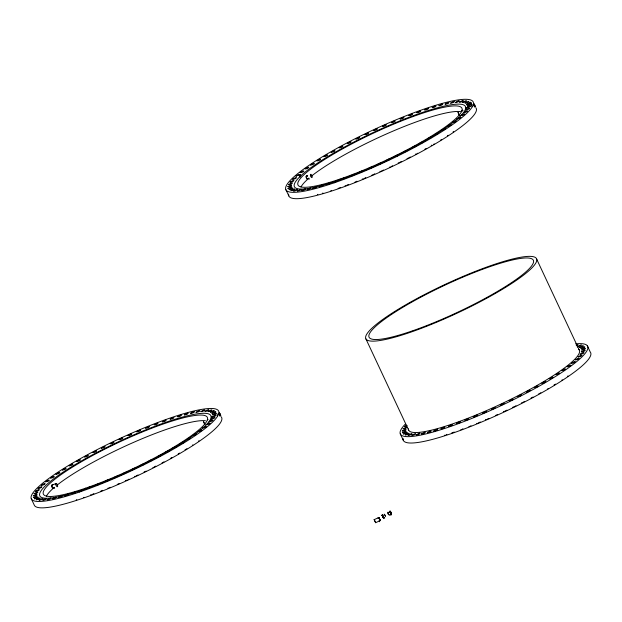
<?xml version="1.0" encoding="UTF-8"?>
<svg xmlns="http://www.w3.org/2000/svg" width="622" height="622" viewBox="0 0 622 622"><rect width="100%" height="100%" fill="white"/><g stroke="black" fill="none" stroke-linecap="round" stroke-linejoin="round"><path stroke-width="0.93" d="M53.313 487.967L52.777 488.247L52.077 487.578L51.743 485.152L56.229 483.496M307.874 178.809L307.105 178.957L306.273 177.635L306.304 175.987L307.703 175.762L306.755 175.894M51.603 486.381L52.279 486.132L52.256 485.37L51.548 485.627M306.164 177.216L306.84 176.975L306.817 176.213L306.11 176.461M470.73 102.335L466.554 104.325L470.73 102.335L472.067 106.782M385.282 516.719C386.659 517.092 382.211 511.626 385.22 515.482M300.068 174.401L297.798 174.938L295.901 176.259L300.068 174.401L300.846 176.065M217.21 413.949L217.342 414.61M346.127 177.612C343.227 176.959 339.363 181.593 346.127 177.612A94.451 15.589 -25.1 0 0 352.332 175.357M91.566 486.769C88.666 486.116 84.802 490.75 91.566 486.769A94.451 15.589 -25.1 0 0 96.869 484.857M577.162 346.765L581.329 344.946L577.465 346.944M410.31 156.977L409.564 157.475M155.749 466.142L155.002 466.632M448.205 135.246L447.443 135.751M401.517 161.425L399.627 162.466M515.972 405.754L515.148 406.267M441.503 139.53L440.664 140.051M186.942 448.687L186.102 449.208M374.755 173.795L373.908 174.315M163.983 461.858L162.039 462.9M533 397.03L532.137 397.551M392.14 166.043L392.544 165.786M137.579 475.2L137.975 474.944M506.992 410.108L506.106 410.637M433.798 144.195L434.21 143.939M179.649 453.096L178.203 453.897M365.371 177.876L365.783 177.612M479.819 422.206L480.238 421.941M524.012 401.804L524.439 401.54M561.891 380.081L562.327 379.817M383.028 170.272L383.463 170.008M128.466 479.43L128.902 479.165M425.953 148.697L426.404 148.433M171.392 457.854L171.843 457.59M540.409 393.026L540.852 392.754M356.981 181.181L356.017 181.717M102.42 490.338L101.456 490.875M555.112 384.38L555.578 384.108M576.866 345.708L578.087 344.697L576.229 345.187M488.356 418.645L488.83 418.381M347.955 184.726L348.437 184.454M93.393 493.884L93.875 493.619M462.41 429.056L462.885 428.783M453.096 131.887L453.578 131.615M198.535 441.045L199.017 440.773M567.544 376.209L568.026 375.945M547.757 388.797L548.246 388.525M339.721 187.681L340.226 187.409M192.377 445.181L192.882 444.909M497.476 414.594L495.369 415.55M470.465 426.047L470.986 425.775M146.139 471.103L145.066 471.632M446.363 434.615L446.891 434.343M119.346 483.481L118.266 484.002M417.152 153.494L417.681 153.23M391.114 166.579L391.65 166.315M136.552 475.737L137.089 475.472M364.337 178.413L364.873 178.149M109.775 487.57L110.312 487.306M408.522 158.011L409.058 157.747M153.961 467.169L154.497 466.904M406.586 425.207L404.549 426.568L407.254 425.728M522.97 402.341L523.514 402.076M453.632 432.274L454.177 432.01M466.663 109.355L466.578 107.637C465.116 108.453 466.43 106.79 466.586 107.886M473.132 104.201C475.13 102.661 476.429 110.763 473.91 103.835M474.088 104.053L473.319 104.426L473.645 105.064M473.326 104.675L474.073 104.317M466.298 108.562L466.725 107.925M473.466 104.714L474.221 104.348M462.651 110.172C461.485 110.242 461.952 111.509 462.815 110.662M461.959 110.739L462.838 110.397M474.034 106.183L474.78 105.833M474.547 107.046L475.317 106.673M211.915 418.116L212.016 416.794C210.555 417.619 211.869 415.947 212.024 417.043M220.196 414.656C221.673 418.482 219.644 410.808 218.649 413.552M219.527 413.218L218.757 413.583L219.084 414.221L219.823 413.863L219.379 412.884M211.737 417.72L212.164 417.082M218.905 413.871L219.659 413.506M208.09 419.329L207.398 419.897M219.652 415.698L220.406 415.333L220.794 415.908M219.791 415.729L220.538 415.379M219.799 415.978L220.577 415.613M382.203 515.545C381.597 514.402 383.758 515.086 382.203 515.545L383.494 517.994L384.295 517.613L384.668 518.406M390.919 515.42L390.546 514.627C393.353 514.651 389.473 509.115 389.551 512.046M382.095 515.265L382.693 514.977M389.434 511.766L390.126 511.206M382.219 515.288L382.802 515.008L383.129 515.646L382.522 515.933L383.494 517.994L382.071 514.954L382.522 515.933M390.313 511.424L389.535 511.797L389.862 512.427L390.608 512.077L390.165 511.097M382.351 515.576L382.95 515.296M389.691 512.085L390.445 511.719M374.187 519.665L378.907 517.434L380.33 520.474L375.649 522.705L374.187 519.665L375.649 522.705M378.106 517.908L379.055 517.768L380.33 520.474L378.868 517.434M379.039 518.025L378.176 518.103M378.285 518.134L379.195 518.064M379.358 518.414L378.433 518.421M382.911 517.061L383.517 516.773M383.098 517.403L383.844 517.403M383.23 517.442L383.836 517.154L383.447 517.901M390.608 512.077L391.316 513.585C389.356 514.526 392.692 514.503 391.005 513.204M383.269 517.683L383.953 517.434M390.585 514.192L391.541 514.044M380.065 519.93C378.899 520.039 379.451 521.267 380.283 520.389M380.19 520.202L379.179 520.249M424.896 149.226L425.44 148.969M170.335 458.383L170.879 458.126M539.896 393.298L538.808 393.78M514.083 406.796L514.627 406.539M185.029 449.729L185.574 449.481M554.039 384.901L554.591 384.645M372.827 174.836L373.379 174.588M487.283 419.166L487.835 418.917M531.056 398.072L531.608 397.823M346.874 185.239L347.426 184.998M92.313 494.404L92.865 494.156M505.569 410.909L504.496 411.36M478.24 422.983L478.784 422.742M381.426 171.034L381.97 170.801M127.409 479.959L126.359 480.378M317.337 194.569L317.881 194.336M354.929 182.199L355.473 181.974M100.367 491.364L100.912 491.139M469.921 426.303L468.879 426.708M330.826 190.76L331.363 190.542M76.265 499.925L76.801 499.699M460.801 429.779L461.33 429.569M407.97 158.245L407.013 158.579M152.895 467.604L153.409 467.41M338.119 188.373L338.632 188.178M83.558 497.53L84.071 497.343M453.088 432.508L451.79 432.904M306.11 176.819L306.802 176.562M306.871 178.732L308.046 178.825L307.338 179.082M307.976 178.514L308.683 178.257M307.105 178.957L307.804 178.708M51.945 485.043L52.893 484.802M51.548 485.976L52.24 485.728M52.31 487.889L53.484 487.99L52.777 488.247M52.543 488.114L53.243 487.866M399.091 162.692L398.189 162.98M144.04 472.028L144.529 471.849M513.539 407.021L512.637 407.309M445.282 435.089L444.388 435.369M371.816 175.225L372.298 175.054M117.255 484.382L117.737 484.219M415.597 154.116L416.071 153.953M389.574 167.186L390.041 167.03M135.479 476.188L134.64 476.429M431.24 145.323L431.699 145.175M363.271 178.848L362.214 179.082M108.71 488.013L107.894 488.231M521.461 402.908L521.912 402.768M486.264 419.547L485.424 419.656M471.849 104.721L470.597 102.288M91.31 494.77L90.524 494.848M504.03 411.507L503.4 411.616M323.075 193.108L322.46 193.209M477.268 423.325L476.67 423.411M380.485 171.353L379.879 171.33M125.924 480.511L125.317 480.487M345.49 185.706L345.086 185.69M459.331 115.218L457.963 112.294L459.401 115.241M220.406 415.333L219.348 412.992M390.803 512.816L390.188 511.408M587.277 345.661L590.255 352.029A103.423 17.066 -25.1 0 1 501.091 413.42A103.423 17.066 -25.1 0 1 403.095 438.448M470.574 102.622L471.577 104.745M470.325 102.311L471.655 105.141M467.814 104.092L468.56 105.686M467.34 104.247L468.164 106.004M466.959 104.348L467.954 106.471M536.739 259.257A94.272 15.558 -25.1 0 1 411.663 331.853A94.272 15.558 -25.1 0 1 405.179 305.153A94.272 15.558 -25.1 0 1 536.739 259.257L579.541 350.637M308.823 178.467L309.196 179.26M365.946 338.967L408.755 430.354M285.84 189.547L288.818 195.914M400.288 433.876L403.274 440.244M379.296 520.964L379.669 521.765M54.262 487.625L54.635 488.425M31.279 498.704L34.257 505.072A103.423 17.066 -25.1 0 0 136.754 476.071A103.423 17.066 -25.1 0 0 221.245 416.864M299.213 175.062L300.201 177.184M219.823 413.863L220.009 414.252M466.135 108.205L465.816 107.692M211.573 417.37L211.255 416.849M217.381 415.512L217.506 415.939M575.638 343.865A103.423 17.066 -25.1 0 1 502.778 404.868A103.423 17.066 -25.1 0 1 405.147 424.29M578.748 349.3A94.272 15.558 -25.1 0 1 499.878 404.564A94.272 15.558 -25.1 0 1 408.382 428.815M345.249 178.009A94.451 15.589 -25.1 0 1 308.761 169.254A94.451 15.589 -25.1 0 1 439.575 107.248A94.451 15.589 -25.1 0 1 430.152 137.765M427.812 139.149A94.451 15.589 -25.1 0 1 423.8 141.482M420.488 143.355A94.451 15.589 -25.1 0 1 413.544 147.165M411.966 148.005A94.451 15.589 -25.1 0 1 406.337 150.967M404.704 151.807A94.451 15.589 -25.1 0 1 396.408 155.982M395.569 156.394A94.451 15.589 -25.1 0 1 388.789 159.66M387.094 160.46A94.451 15.589 -25.1 0 1 379.397 164.006M377.686 164.776A94.451 15.589 -25.1 0 1 370.86 167.777M369.157 168.508A94.451 15.589 -25.1 0 1 362.408 171.338M360.737 172.022A94.451 15.589 -25.1 0 1 354.136 174.658M301.009 186.958A90.524 14.944 -25.1 0 1 308.971 178.149M311.575 176.003A90.524 14.944 -25.1 0 1 391.222 131.88A90.524 14.944 -25.1 0 1 460.63 111.657M475.807 107.707A103.423 17.066 -25.1 0 1 386.643 169.091A103.423 17.066 -25.1 0 1 288.647 194.118M74.002 492.779A94.451 15.589 -25.1 0 1 62.184 472.767A94.451 15.589 -25.1 0 1 189.477 415.317A94.451 15.589 -25.1 0 1 175.591 446.923M173.25 448.314A94.451 15.589 -25.1 0 1 158.983 456.323M157.405 457.17A94.451 15.589 -25.1 0 1 150.959 460.552M150.143 460.972A94.451 15.589 -25.1 0 1 134.228 468.817M132.525 469.618A94.451 15.589 -25.1 0 1 124.835 473.163M123.125 473.933A94.451 15.589 -25.1 0 1 116.298 476.934M114.596 477.665A94.451 15.589 -25.1 0 1 107.847 480.495M107.015 480.837A94.451 15.589 -25.1 0 1 99.574 483.815M90.688 487.166A94.451 15.589 -25.1 0 1 76.599 491.971M46.448 496.115A90.524 14.944 -25.1 0 1 54.409 487.306M57.014 485.168A90.524 14.944 -25.1 0 1 135.635 441.48A90.524 14.944 -25.1 0 1 205.408 420.729M55.809 484.173L56.104 485.681L57.045 486.699A1.695 0.809 70.1 0 0 57.683 486.132L57.387 484.538L56.454 483.512A1.695 0.809 70.1 0 0 55.817 484.079L55.809 484.173M310.37 175.007L310.666 176.516L311.606 177.542A1.695 0.809 70.1 0 0 312.244 176.975L311.949 175.381L311.016 174.354A1.695 0.809 70.1 0 0 310.378 174.922L310.37 175.007M69.166 465.816C74.088 465.411 74.407 461.99 69.166 465.816M212.001 413.373C216.915 412.969 217.233 409.548 212.001 413.373M323.728 156.658C328.649 156.254 328.968 152.833 323.728 156.658M456.564 423.535C461.477 423.131 461.796 419.71 456.564 423.535M581.01 348.538C585.932 348.133 586.251 344.72 581.01 348.538M388.128 512.823L388.283 514.153L389.458 515.148L387.926 513.702L388.074 512.093L388.128 512.823M39.186 500.22C44.038 499.863 44.489 496.395 39.186 500.22M136.824 431.808C141.668 431.443 142.119 427.975 136.824 431.808M192.711 435.501C197.563 435.143 198.014 431.676 192.711 435.501M293.747 191.063C298.599 190.705 299.05 187.238 293.747 191.063M391.386 122.651C396.23 122.285 396.68 118.818 391.386 122.651M408.203 435.392C413.047 435.027 413.498 431.559 408.203 435.392M447.272 126.344C452.124 125.978 452.575 122.511 447.272 126.344M561.728 370.673C566.572 370.308 567.023 366.84 561.728 370.673M41.355 485.3C46.129 484.981 46.72 481.459 41.355 485.3M131.296 469.913C136.078 469.594 136.661 466.072 131.296 469.913M196.085 412.308C200.859 411.989 201.442 408.467 196.085 412.308M385.858 160.748C390.639 160.429 391.222 156.915 385.858 160.748M450.647 103.143C455.421 102.824 456.004 99.31 450.647 103.143M500.313 405.077C505.087 404.759 505.678 401.244 500.313 405.077M64.828 495.827C69.524 495.547 70.255 491.979 64.828 495.827M92.748 452.591C97.444 452.318 98.175 448.75 92.748 452.591M211.185 419.072C215.881 418.8 216.612 415.232 211.185 419.072M319.389 186.662C324.085 186.39 324.816 182.821 319.389 186.662M347.309 143.433C352.005 143.161 352.736 139.592 347.309 143.433M465.746 109.915C470.442 109.643 471.173 106.074 465.746 109.915M433.837 430.992C438.533 430.719 439.264 427.151 433.837 430.992M580.194 354.245C584.89 353.972 585.621 350.404 580.194 354.245M33.409 497.6C38.028 497.375 38.906 493.751 33.409 497.6M162.342 421.84C166.968 421.615 167.839 417.992 162.342 421.84M173.009 448.027C177.635 447.801 178.506 444.178 173.009 448.027M287.97 188.443C292.589 188.209 293.467 184.594 287.97 188.443M416.903 112.683C421.529 112.45 422.4 108.834 416.903 112.683M427.571 138.869C432.197 138.644 433.067 135.021 427.571 138.869M402.426 432.772C407.045 432.539 407.915 428.923 402.426 432.772M542.026 383.199C546.645 382.965 547.515 379.35 542.026 383.199M56.019 474.166C60.559 473.98 61.578 470.31 56.019 474.166M104.613 481.685C109.153 481.506 110.172 477.828 104.613 481.685M208.152 411.601C212.693 411.414 213.711 407.744 208.152 411.601M310.58 165.001C315.121 164.822 316.139 161.145 310.58 165.001M359.174 172.527C363.714 172.341 364.733 168.671 359.174 172.527M462.714 102.436C467.254 102.257 468.273 98.587 462.714 102.436M473.622 416.857C478.162 416.67 479.189 413 473.622 416.857M47.264 499.73C51.719 499.59 52.901 495.866 47.264 499.73M119.012 439.653C123.467 439.513 124.641 435.789 119.012 439.653M202.523 428.045C206.978 427.905 208.152 424.181 202.523 428.045M301.825 190.573C306.281 190.433 307.462 186.709 301.825 190.573M373.573 130.496C378.028 130.356 379.202 126.631 373.573 130.496M457.084 118.88C461.54 118.748 462.714 115.023 457.084 118.88M416.281 434.895C420.736 434.762 421.91 431.038 416.281 434.895M571.54 363.209C575.995 363.077 577.169 359.353 571.54 363.209M35.586 491.263C39.956 491.178 41.293 487.399 35.586 491.263M148.86 461.244C153.23 461.159 154.559 457.372 148.86 461.244M184.369 414.89C188.738 414.804 190.068 411.025 184.369 414.89M290.147 182.106C294.517 182.021 295.854 178.234 290.147 182.106M403.421 152.087C407.791 151.993 409.12 148.215 403.421 152.087M438.93 105.732C443.299 105.647 444.629 101.86 438.93 105.732M517.869 396.408C522.239 396.323 523.576 392.544 517.869 396.408M76.63 461.4C80.907 461.361 82.399 457.52 76.63 461.4M79.554 491.162C83.83 491.123 85.331 487.283 79.554 491.162M212.654 414.82C216.93 414.781 218.423 410.948 212.654 414.82M331.192 152.234C335.468 152.196 336.961 148.363 331.192 152.234M334.115 181.997C338.391 181.958 339.892 178.125 334.115 181.997M467.215 105.662C471.492 105.623 472.984 101.783 467.215 105.662M448.563 426.327C452.847 426.288 454.34 422.455 448.563 426.327M581.663 349.992C585.947 349.953 587.44 346.112 581.663 349.992M36.434 499.73C40.624 499.738 42.28 495.851 36.434 499.73M145.626 428.146C149.809 428.154 151.473 424.266 145.626 428.146M290.995 190.573C295.186 190.581 296.842 186.686 290.995 190.573M186.794 439.474C190.985 439.49 192.641 435.594 186.794 439.474M400.187 118.989C404.37 118.996 406.034 115.109 400.187 118.989M441.356 130.317C445.546 130.325 447.202 126.437 441.356 130.317M405.451 434.895C409.634 434.91 411.297 431.015 405.451 434.895M555.811 374.646C559.994 374.654 561.658 370.766 555.811 374.646M45.53 481.778C49.628 481.84 51.455 477.89 45.53 481.778M122.41 473.972C126.499 474.034 128.326 470.084 122.41 473.972M300.092 172.621C304.189 172.675 306.016 168.733 300.092 172.621M200.937 411.577C205.027 411.632 206.854 407.69 200.937 411.577M376.971 164.814C381.061 164.877 382.895 160.927 376.971 164.814M455.498 102.412C459.588 102.475 461.415 98.525 455.498 102.412M491.419 409.144C495.516 409.206 497.343 405.256 491.419 409.144M58.351 497.491C62.348 497.6 64.346 493.596 58.351 497.491M101.355 448.135C105.351 448.244 107.357 444.24 101.355 448.135M312.913 188.334C316.909 188.443 318.907 184.431 312.913 188.334M355.916 138.97C359.913 139.087 361.918 135.075 355.916 138.97M209.186 421.677C213.183 421.794 215.181 417.782 209.186 421.677M463.748 112.52C467.744 112.629 469.742 108.625 463.748 112.52M427.368 432.655C431.365 432.772 433.363 428.76 427.368 432.655M578.196 356.849C582.192 356.958 584.19 352.954 578.196 356.849M33.293 495.827C37.188 495.983 39.365 491.924 33.293 495.827M287.854 186.662C291.749 186.825 293.926 182.759 287.854 186.662M170.226 419.096C174.121 419.259 176.298 415.193 170.226 419.096M165.398 452.357C169.293 452.521 171.47 448.454 165.398 452.357M424.787 109.939C428.682 110.102 430.859 106.035 424.787 109.939M419.959 143.2C423.854 143.363 426.031 139.297 419.959 143.2M402.302 430.992C406.197 431.155 408.374 427.089 402.302 430.992M534.415 387.529C538.31 387.685 540.487 383.626 534.415 387.529M62.355 469.975C66.15 470.193 68.506 466.065 62.355 469.975M96.013 485.09C99.8 485.3 102.156 481.179 96.013 485.09M316.917 160.818C320.711 161.036 323.067 156.907 316.917 160.818M350.575 175.925C354.361 176.143 356.717 172.014 350.575 175.925M210.578 412.184C214.365 412.402 216.72 408.273 210.578 412.184M465.139 103.027C468.934 103.236 471.289 99.147 465.139 103.027M465.023 420.254C468.817 420.472 471.173 416.343 465.023 420.254M579.587 347.356C583.382 347.566 585.737 343.445 579.587 347.356M42.895 500.111C46.588 500.376 49.122 496.193 42.895 500.111M128.008 435.548C131.701 435.812 134.235 431.629 128.008 435.548M297.456 190.954C301.149 191.218 303.684 187.035 297.456 190.954M382.569 126.383C386.262 126.655 388.797 122.464 382.569 126.383M198.06 431.567C201.746 431.831 204.288 427.648 198.06 431.567M452.622 122.41C456.307 122.674 458.849 118.491 452.622 122.41M411.912 435.283C415.597 435.548 418.139 431.365 411.912 435.283M567.07 366.739C570.763 367.003 573.297 362.82 567.07 366.739M38.121 488.356C41.705 488.674 44.426 484.429 38.121 488.356M292.682 179.198C296.266 179.517 298.988 175.272 292.682 179.198M140.238 465.544C143.814 465.862 146.543 461.61 140.238 465.544M190.635 413.303C194.212 413.622 196.933 409.377 190.635 413.303M394.799 156.379C398.375 156.697 401.104 152.452 394.799 156.379M445.197 104.138C448.773 104.465 451.494 100.212 445.197 104.138M509.247 400.708C512.831 401.027 515.552 396.782 509.247 400.708M84.569 456.913C88.044 457.287 90.952 452.979 84.569 456.913M72.012 493.596C75.48 493.969 78.388 489.654 72.012 493.596M339.13 147.756C342.605 148.129 345.513 143.814 339.13 147.756M326.573 184.431C330.041 184.812 332.949 180.497 326.573 184.431M212.436 416.67C215.904 417.043 218.82 412.728 212.436 416.67M466.998 107.505C470.465 107.878 473.381 103.571 466.998 107.505M441.021 428.76C444.497 429.133 447.405 424.826 441.021 428.76M581.446 351.834C584.921 352.207 587.829 347.9 581.446 351.834M34.56 498.79C37.919 499.217 41.021 494.848 34.56 498.79M289.121 189.632C292.48 190.06 295.582 185.69 289.121 189.632M154.217 424.748C157.576 425.184 160.678 420.806 154.217 424.748M408.778 115.591C412.137 116.019 415.239 111.649 408.778 115.591M180.263 443.603C183.63 444.03 186.724 439.661 180.263 443.603M434.825 134.445C438.191 134.873 441.286 130.503 434.825 134.445M403.577 433.962C406.936 434.389 410.03 430.012 403.577 433.962M549.28 378.775C552.639 379.202 555.741 374.825 549.28 378.775M50.499 477.991C53.741 478.473 57.03 474.034 50.499 477.991M305.06 168.834C308.302 169.316 311.591 164.877 305.06 168.834M113.546 477.851C116.788 478.334 120.085 473.894 113.546 477.851M368.107 168.694C371.35 169.176 374.646 164.737 368.107 168.694M205.035 411.274C208.277 411.764 211.566 407.324 205.035 411.274M459.596 102.117C462.838 102.599 466.127 98.167 459.596 102.117M482.555 413.016C485.805 413.506 489.094 409.066 482.555 413.016M52.543 498.735C55.677 499.272 59.16 494.77 52.543 498.735M307.105 189.57C310.238 190.114 313.721 185.613 307.105 189.57M110.203 443.743C113.336 444.279 116.819 439.777 110.203 443.743M364.764 134.585C367.897 135.122 371.381 130.62 364.764 134.585M206.356 424.616C209.482 425.153 212.965 420.651 206.356 424.616M460.918 115.459C464.043 115.995 467.526 111.493 460.918 115.459M421.553 433.899C424.686 434.444 428.169 429.942 421.553 433.899M575.366 359.788C578.499 360.325 581.982 355.823 575.366 359.788M288.647 184.485C291.664 185.076 295.341 180.512 288.647 184.485M34.086 493.643C37.102 494.233 40.78 489.669 34.086 493.643M432.22 107.552C435.237 108.142 438.907 103.579 432.22 107.552M177.659 416.709C180.668 417.3 184.345 412.736 177.659 416.709M411.951 147.554C414.967 148.153 418.645 143.581 411.951 147.554M157.389 456.711C160.406 457.31 164.076 452.738 157.389 456.711M403.095 428.807C406.112 429.405 409.789 424.834 403.095 428.807M526.399 391.883C529.415 392.474 533.093 387.91 526.399 391.883M203.425 421.459L204.871 424.492L203.425 421.459M413.163 330.601A90.703 14.975 -25.1 0 0 533.505 260.75A90.703 14.975 -25.1 0 0 406.92 304.904A90.703 14.975 -25.1 0 0 413.163 330.601M340.156 179.012A90.524 14.944 -25.1 0 0 462.13 109.06A90.524 14.944 -25.1 0 0 337.474 151.745A90.524 14.944 -25.1 0 0 340.156 179.012M334.123 182.837A103.423 17.066 -25.1 0 0 473.466 102.918A103.423 17.066 -25.1 0 0 331.06 151.675A103.423 17.066 -25.1 0 0 334.123 182.837M79.562 491.994A103.423 17.066 -25.1 0 0 218.905 412.075A103.423 17.066 -25.1 0 0 76.498 460.84A103.423 17.066 -25.1 0 0 79.562 491.994M85.595 488.177A90.524 14.944 -25.1 0 0 207.569 418.217A90.524 14.944 -25.1 0 0 82.913 460.902A90.524 14.944 -25.1 0 0 85.595 488.177"/></g></svg>
